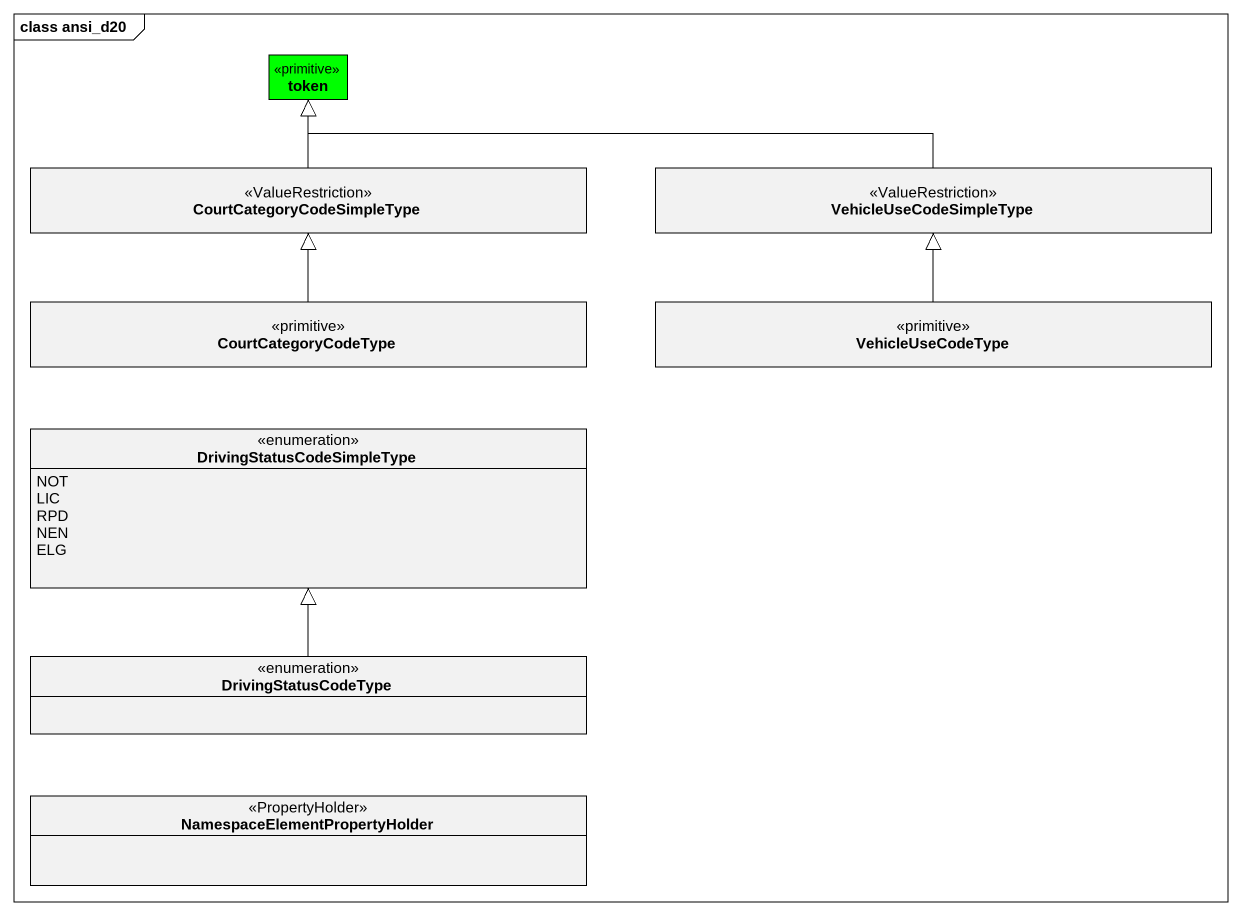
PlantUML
@startuml
mainframe class ansi_d20
hide circle
hide empty members
class token <<primitive>> #00FF00
class CourtCategoryCodeSimpleType <<ValueRestriction>>
class VehicleUseCodeSimpleType <<ValueRestriction>>
class CourtCategoryCodeType <<primitive>>
class VehicleUseCodeType <<primitive>>
enum DrivingStatusCodeSimpleType {
  NOT
  LIC
  RPD
  NEN
  ELG
}
enum DrivingStatusCodeType
class "NamespaceElementPropertyHolder" as NamespaceElementPropertyHold <<PropertyHolder>>
CourtCategoryCodeSimpleType -up-|> token
VehicleUseCodeSimpleType -left-|> token
CourtCategoryCodeType -up-|> CourtCategoryCodeSimpleType
VehicleUseCodeType -up-|> VehicleUseCodeSimpleType
DrivingStatusCodeType -up-|> DrivingStatusCodeSimpleType
@enduml
